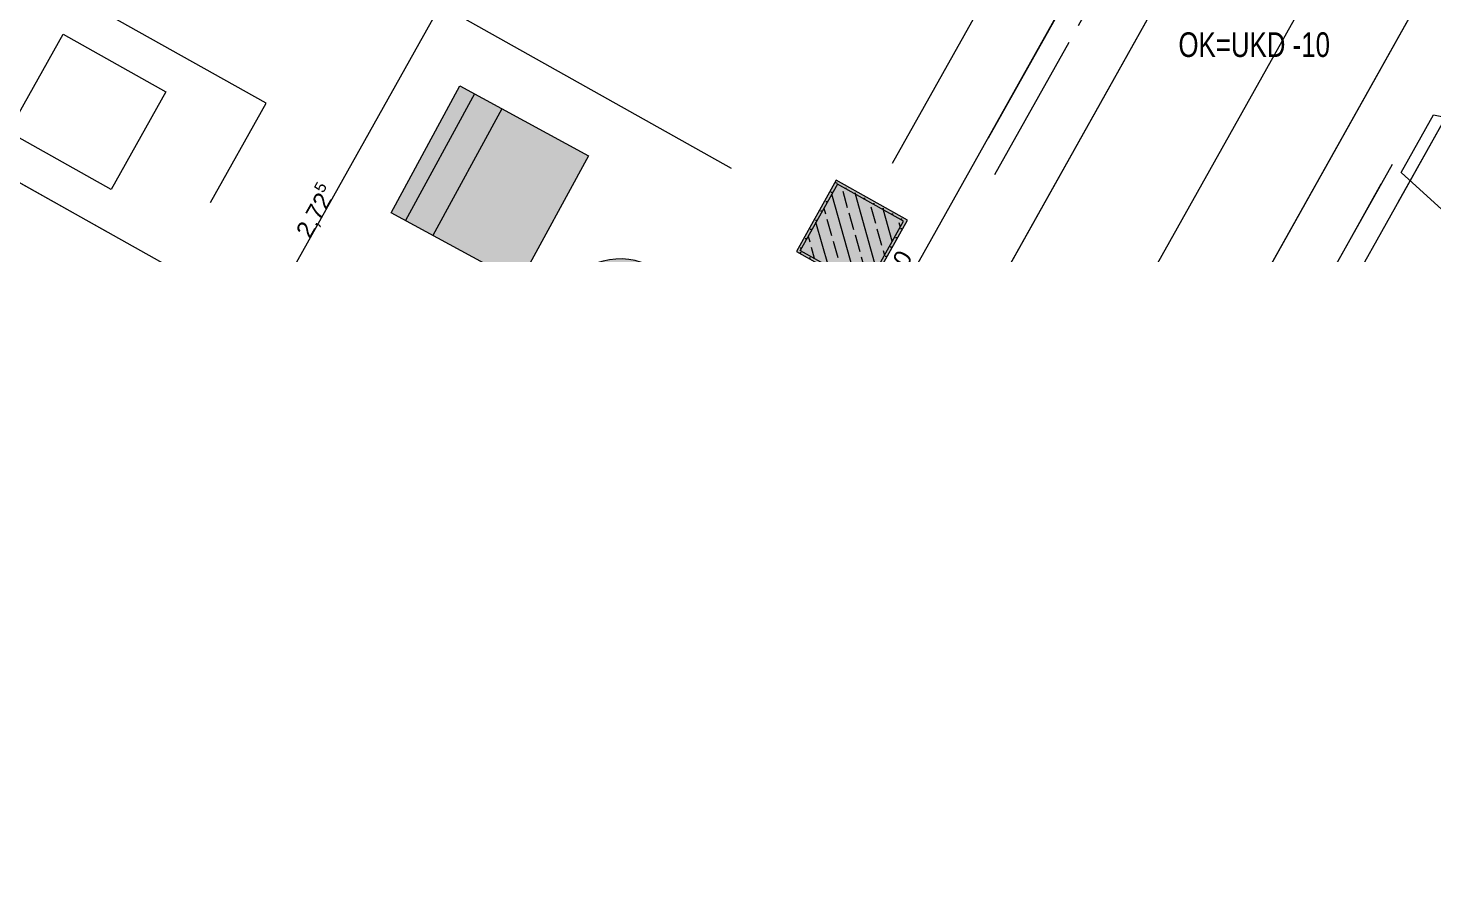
# Model space of a CAD drawing. Header units: metres. Extents: x -36 to 59, y 39 to 183.
# Drawn here: x -2.56 to 4.84, y 144.75 to 149.2 of the extents above; entities that cross this region are included whole.
import ezdxf

# ---------------------------------------------------------------- set-up
doc = ezdxf.new("R2010")
doc.units = ezdxf.units.M
doc.header["$MEASUREMENT"] = 0
for name, pattern in [('Punktlinie_ eng', [0.00075, 0, -0.00075]), ('Strichlinie-über-Schnitt', [0.0023, 0.0008, -0.0015]), ('Strichlinie_ eng', [0.0023, 0.0015, -0.0008]), ('Strichpunktlinie', [0.006703, 0.003528, -0.001764, 0, -0.001411]), ('Wipeout_Contour', [1, 0, -1])]:
    doc.linetypes.add(name, pattern=pattern)
for name, color, linetype in [('00  Raster', 7, 'Continuous'), ('10  Fassade_Deckschraffur', 7, 'Continuous'), ('10  Stützen', 7, 'Continuous'), ('10  Stützen_Schnittschraffur', 7, 'Continuous'), ('10  Treppen + Rampen', 7, 'Continuous'), ('10  Wand Massiv', 7, 'Continuous'), ('20  Decke Abhangdecke', 7, 'Continuous'), ('20  Möbel', 7, 'Continuous'), ('20  Möbel_Deckschraffur', 7, 'Continuous'), ('20  Wand Leichtbau', 7, 'Continuous'), ('40  Bemaßung 1_ 50 AUSBAU', 7, 'Continuous'), ('40  Text Brandschutz', 7, 'Continuous'), ('40 Text Ausbau 1_50', 7, 'Continuous'), ('BAE-SUD-Text', 7, 'Continuous'), ('EPS-SUD-BD', 7, 'Continuous'), ('EPS-SUD-DD', 7, 'Continuous'), ('Neubau_20  Boden Aufbauten', 7, 'Continuous'), ('Neubau_20  Decke Abhangdecke', 7, 'Continuous'), ('Neubau_20  Möbel', 7, 'Continuous'), ('Neubau_20  Wand Leichtbau', 7, 'Continuous'), ('Neubau_20 Wand Leichtbau MIETERAUSBAU', 7, 'Continuous'), ('Neubau_20 Wand Leichtbau MIETERAUSBAU_Schnittschraffur', 7, 'Continuous'), ('Neubau_40 Text Ausbau 1_50', 7, 'Continuous'), ('Neubau_50 NUF - Raumstempel MIETERAUSBAU', 7, 'Continuous')]:
    doc.layers.add(name, color=color, linetype=linetype)
doc.styles.add('ERSTELLTER_STIL_1', font='')
doc.styles.add('ERSTELLTER_STIL_4', font='')
doc.styles.get('ERSTELLTER_STIL_1').set_extended_font_data('Arial')
doc.styles.get('ERSTELLTER_STIL_4').set_extended_font_data('Arial Unicode MS')

msp = doc.modelspace()

# ---------------------------------------------------------------- linework, layer by layer
at = {"layer": 'Neubau_20  Boden Aufbauten', "color": 7, "linetype": 'Continuous', "lineweight": 13, "ltscale": 1000, "flags": 128}
for points in [[(-8.3577, 128.9862), (-8.096, 128.8395), (7.1144, 155.9862), (4.0389, 157.7094), (4.6255, 158.7563), (1.6945, 160.3985), (1.6556, 160.3291), (1.3067, 160.5246), (1.3908, 160.6747), (1.1415, 160.8144), (-12.0312, 137.3031), (-11.7825, 137.1637), (-11.7642, 137.1964), (-5.6705, 133.7822)], [(-7.0247, 128.2966), (-6.6757, 128.1011), (-3.6769, 133.4532), (-3.6551, 133.441), (-2.0726, 136.2653), (-2.0944, 136.2776), (-2.0333, 136.3866), (2.6602, 133.7568), (2.6418, 133.7241), (2.9123, 133.5726), (2.9307, 133.6053), (2.9777, 133.6893), (11.1047, 148.1939), (8.9193, 149.4184), (8.626, 148.8949), (5.7733, 150.4933), (9.0226, 156.2925), (8.7478, 156.4465), (-2.4434, 136.4731), (-4.0259, 133.6487)]]:
    msp.add_lwpolyline(points, close=True, dxfattribs=at)
at = {"layer": 'Neubau_20  Boden Aufbauten', "color": 253, "linetype": 'Continuous', "lineweight": 18, "ltscale": 1000, "true_color": 0x9f9f9f, "flags": 128}
msp.add_lwpolyline([(-2.0813, 139.5743), (-13.3275, 119.5028), (-12.2806, 118.9162), (8.7478, 156.4465), (7.7009, 157.0331), (7.4392, 157.1797), (6.8527, 156.1329), (7.1144, 155.9862)], close=True, dxfattribs=at)

# ---------------------------------------------------------------- texts
at = {"layer": '20  Wand Leichtbau', "color": 7, "linetype": 'Continuous', "lineweight": 100, "insert": (3.5025, 149.177), "char_height": 0.13, "attachment_point": 1, "rotation": 0.00045, "style": 'ERSTELLTER_STIL_4'}
msp.add_mtext('\\A1;{\\W0.750000x;\\pql;\\fArial Unicode MS|b0|i0|c0|p34;OK=UKD -10}', dxfattribs=at)

# ---------------------------------------------------------------- next in the draw order: wipeouts: each hides what was drawn before it
at = {"color": 254, "linetype": 'Wipeout_Contour', "lineweight": 0, "ltscale": 578.896248}
msp.add_wipeout([(1.5068, 161.8649), (-18.3925, 126.3498), (-18.2219, 126.2542), (1.6769, 161.7686)], dxfattribs=at).dxf.layer = '10  Fassade_Deckschraffur'

# ---------------------------------------------------------------- next in the draw order: wipeouts: each hides what was drawn before it
at = {"color": 254, "linetype": 'Wipeout_Contour', "lineweight": 0, "ltscale": 579.75037}
msp.add_wipeout([(1.2236, 162.0253), (-18.6764, 126.5088), (-18.6188, 126.4766), (1.2811, 161.9927)], dxfattribs=at).dxf.layer = '10  Fassade_Deckschraffur'

# ---------------------------------------------------------------- next in the draw order: wipeouts: each hides what was drawn before it
at = {"color": 254, "linetype": 'Wipeout_Contour', "lineweight": 0, "ltscale": 579.478914}
msp.add_wipeout([(-18.4602, 126.3877), (1.4393, 161.9032), (1.2811, 161.9927), (-18.6188, 126.4766)], dxfattribs=at).dxf.layer = '10  Fassade_Deckschraffur'

# ---------------------------------------------------------------- next in the draw order: wipeouts: each hides what was drawn before it
at = {"color": 254, "linetype": 'Wipeout_Contour', "lineweight": 0, "ltscale": 579.276268}
msp.add_wipeout([(1.4393, 161.9032), (-18.4602, 126.3877), (-18.4575, 126.3862), (1.4419, 161.9017)], dxfattribs=at).dxf.layer = '10  Fassade_Deckschraffur'

# ---------------------------------------------------------------- next in the draw order: wipeouts: each hides what was drawn before it
at = {"color": 254, "linetype": 'Wipeout_Contour', "lineweight": 0, "ltscale": 579.199343}
msp.add_wipeout([(1.4446, 161.9001), (-18.4548, 126.3847), (-18.4016, 126.3549), (1.4977, 161.8701)], dxfattribs=at).dxf.layer = '10  Fassade_Deckschraffur'

# ---------------------------------------------------------------- next in the draw order: wipeouts: each hides what was drawn before it
at = {"color": 254, "linetype": 'Wipeout_Contour', "lineweight": 0, "ltscale": 579.127053}
msp.add_wipeout([(-18.3972, 126.3524), (1.5021, 161.8676), (1.4977, 161.8701), (-18.4016, 126.3549)], dxfattribs=at).dxf.layer = '10  Fassade_Deckschraffur'

# ---------------------------------------------------------------- next in the draw order: wipeouts: each hides what was drawn before it
at = {"color": 254, "linetype": 'Wipeout_Contour', "lineweight": 0, "ltscale": 579.115676}
msp.add_wipeout([(1.5021, 161.8676), (-18.3972, 126.3524), (-18.3925, 126.3498), (1.5068, 161.8649)], dxfattribs=at).dxf.layer = '10  Fassade_Deckschraffur'

# ---------------------------------------------------------------- next in the draw order: hatches: boundary and pattern name
at = {"layer": '10  Treppen + Rampen', "linetype": 'Continuous', "lineweight": 0, "ltscale": 1000, "true_color": 0x000000}
for points in [[(-1.4756, 146.4296), (-1.3331, 146.5561), (-1.4421, 146.6172)], [(-1.509, 146.242), (-1.4756, 146.4296), (-1.6181, 146.3031)], [(0.6705, 145.2271), (0.813, 145.3536), (0.7039, 145.4147)], [(0.6371, 145.0396), (0.6705, 145.2271), (0.528, 145.1006)]]:
    msp.add_hatch(color=18, dxfattribs=at).paths.add_polyline_path(points)
at = {"layer": '20  Möbel_Deckschraffur', "linetype": 'Continuous', "lineweight": 0, "true_color": 0xffffff}
for points in [[(0.3924, 148.5268), (-0.2843, 148.8942), (-0.6469, 148.2263), (0.0298, 147.8589)], [(0.6424, 146.7272), (0.1114, 147.271), (-0.4395, 146.7331), (0.0915, 146.1893)], [(-1.515, 146.17), (-0.4681, 145.5834), (-0.2726, 145.9324), (-1.3195, 146.5189)], [(-0.4681, 145.5834), (0.5787, 144.9969), (0.7743, 145.3458), (-0.2726, 145.9324)]]:
    msp.add_hatch(color=7, dxfattribs=at).paths.add_polyline_path(points)
at = {"layer": 'Neubau_20 Wand Leichtbau MIETERAUSBAU_Schnittschraffur', "linetype": 'Continuous', "lineweight": 18}
for points in [[(-1.4303, 146.6383), (-1.3212, 146.5772), (-1.3692, 146.7474)], [(-1.3212, 146.5772), (-1.2601, 146.6863), (-1.3692, 146.7474)], [(-1.3212, 146.5772), (0.7158, 145.4359), (0.7769, 145.5449), (-1.2601, 146.6863)], [(-1.4303, 146.6383), (-2.6527, 144.4566), (-2.5436, 144.3955), (-1.3212, 146.5772)], [(0.8248, 145.3748), (0.8859, 145.4838), (0.7769, 145.5449), (0.7158, 145.4359)]]:
    msp.add_hatch(color=9, dxfattribs=at).paths.add_polyline_path(points)
at = {"layer": 'Neubau_40 Text Ausbau 1_50', "linetype": 'Continuous', "lineweight": 0, "true_color": 0x000000}
for points in [[(-0.3347, 145.4179, -0.414214), (0.0354, 145.2105), (-0.0459, 145.4993)], [(-0.5421, 145.0478, -0.414214), (-0.3347, 145.4179), (-0.6234, 145.3365)], [(-0.1719, 144.8404, -0.414214), (-0.5421, 145.0478), (-0.4607, 144.759)]]:
    msp.add_hatch(color=18, dxfattribs=at).paths.add_polyline_path(points)

# ---------------------------------------------------------------- next in the draw order: linework, layer by layer
at = {"layer": '20  Möbel', "color": 7, "linetype": 'Continuous', "lineweight": 13, "ltscale": 1000}
for p, q in [((-0.2083, 148.853), (-0.5709, 148.185)), ((-0.0638, 148.7745), (-0.4264, 148.1066)), ((0.271, 146.3646), (-0.26, 146.9084)), ((0.1533, 146.2497), (-0.3776, 146.7935))]:
    msp.add_line(p, q, dxfattribs=at)
at = {"layer": '20  Möbel', "color": 7, "linetype": 'Continuous', "lineweight": 25, "ltscale": 1000}
for p, q in [((-1.3195, 146.5189), (-1.515, 146.17)), ((-0.2726, 145.9324), (-1.3195, 146.5189)), ((-1.515, 146.17), (-0.4681, 145.5834)), ((-0.4681, 145.5834), (-0.2726, 145.9324)), ((-0.2726, 145.9324), (-0.4681, 145.5834)), ((0.7743, 145.3458), (-0.2726, 145.9324)), ((-0.4681, 145.5834), (0.5787, 144.9969)), ((0.5787, 144.9969), (0.7743, 145.3458))]:
    msp.add_line(p, q, dxfattribs=at)
at = {"layer": '20  Möbel', "color": 253, "linetype": 'Strichlinie_ eng', "lineweight": 18, "ltscale": 1000, "true_color": 0x9f9f9f, "flags": 128}
msp.add_lwpolyline([(-1.3063, 148.8032), (-2.7021, 149.5852), (-3.1909, 148.7129), (-1.7951, 147.9308)], close=True, dxfattribs=at)
at = {"layer": '20  Möbel', "color": 7, "linetype": 'Continuous', "lineweight": 13, "ltscale": 1000, "flags": 128}
for points in [[(0.3924, 148.5268), (0.0298, 147.8589), (-0.6469, 148.2263), (-0.2843, 148.8942)], [(0.6424, 146.7272), (0.1114, 147.271), (-0.4395, 146.7331), (0.0915, 146.1893)]]:
    msp.add_lwpolyline(points, close=True, dxfattribs=at)
at = {"layer": '40  Bemaßung 1_ 50 AUSBAU', "color": 7, "linetype": 'Continuous', "lineweight": 13, "ltscale": 1000}
for p, q in [((-0.3877, 149.3201), (-1.7193, 146.9436)), ((-0.9635, 147.4714), (-1.0126, 147.4989)), ((-0.9291, 147.5327), (-0.9979, 147.41)), ((-0.9125, 147.4857), (-1.0146, 147.457)), ((-0.8545, 147.4103), (-0.9635, 147.4714)), ((-0.9055, 147.3959), (-0.8034, 147.4246)), ((-0.8201, 147.4716), (-0.8888, 147.3489)), ((-1.7807, 146.9779), (-1.658, 146.9092)), ((-1.7049, 146.8925), (-1.7337, 146.9946)), ((-1.7193, 146.9436), (-1.7804, 146.8345)), ((-1.7804, 146.8345), (-3.0101, 144.6398)), ((-1.8418, 146.8689), (-1.7191, 146.8001)), ((-1.766, 146.7835), (-1.7948, 146.8856))]:
    msp.add_line(p, q, dxfattribs=at)
at = {"layer": '40 Text Ausbau 1_50', "color": 7, "linetype": 'Continuous', "lineweight": 13, "ltscale": 1000}
for p, q in [((-0.7987, 146.6695), (-0.8776, 146.5287)), ((0.055, 146.1911), (-0.7987, 146.6695)), ((-0.8776, 146.5287), (-0.0239, 146.0503)), ((-0.0239, 146.0503), (0.055, 146.1911)), ((-1.9933, 146.0659), (-2.4716, 145.2122)), ((-1.8524, 145.987), (-1.9933, 146.0659)), ((-2.3308, 145.1333), (-1.8524, 145.987)), ((-2.4716, 145.2122), (-2.3308, 145.1333))]:
    msp.add_line(p, q, dxfattribs=at)
at = {"layer": 'BAE-SUD-Text', "color": 7, "linetype": 'Continuous', "lineweight": 100, "ltscale": 1000}
for p, q in [((-1.6181, 146.3031), (-1.4421, 146.6172)), ((-1.4421, 146.6172), (-1.509, 146.242)), ((-1.3331, 146.5561), (-1.4421, 146.6172)), ((-1.4421, 146.6172), (-1.3331, 146.5561)), ((-1.6181, 146.3031), (-1.3331, 146.5561)), ((-1.3331, 146.5561), (-1.509, 146.242)), ((-1.509, 146.242), (-1.6181, 146.3031)), ((-1.6181, 146.3031), (-1.509, 146.242)), ((0.528, 145.1006), (0.7039, 145.4147)), ((0.7039, 145.4147), (0.6371, 145.0396)), ((0.813, 145.3536), (0.7039, 145.4147)), ((0.7039, 145.4147), (0.813, 145.3536)), ((0.528, 145.1006), (0.813, 145.3536)), ((0.813, 145.3536), (0.6371, 145.0396)), ((0.6371, 145.0396), (0.528, 145.1006)), ((0.528, 145.1006), (0.6371, 145.0396))]:
    msp.add_line(p, q, dxfattribs=at)
at = {"layer": 'EPS-SUD-BD', "color": 7, "linetype": 'Continuous', "lineweight": 100, "ltscale": 1000}
msp.add_line((-1.4756, 146.6172), (-1.9001, 147.0377), dxfattribs=at)
at = {"layer": 'EPS-SUD-DD', "color": 7, "linetype": 'Continuous', "lineweight": 100, "ltscale": 1000}
for p, q in [((-1.1339, 146.3299), (-1.0117, 146.548)), ((-1.0606, 146.4607), (-1.0893, 146.5628)), ((-1.1723, 146.466), (-0.9978, 146.3682)), ((-1.085, 146.4171), (-1.1723, 146.466)), ((-1.1478, 146.5096), (-0.9733, 146.4119)), ((-1.0606, 146.4607), (-1.1478, 146.5096)), ((-1.085, 146.4171), (-1.1138, 146.5192)), ((-1.0606, 146.4607), (-1.0318, 146.3586)), ((-1.085, 146.4171), (-1.0562, 146.315)), ((0.5342, 145.5672), (0.7087, 145.4694)), ((0.6214, 145.5183), (0.5342, 145.5672)), ((0.5481, 145.3874), (0.6703, 145.6055)), ((0.597, 145.4747), (0.5682, 145.5767)), ((0.6214, 145.5183), (0.5927, 145.6204)), ((0.6842, 145.4258), (0.5098, 145.5235)), ((0.6214, 145.5183), (0.6502, 145.4162)), ((0.597, 145.4747), (0.6258, 145.3726)), ((0.597, 145.4747), (0.6842, 145.4258))]:
    msp.add_line(p, q, dxfattribs=at)
at = {"layer": 'Neubau_20  Decke Abhangdecke', "color": 7, "linetype": 'Punktlinie_ eng', "lineweight": 13, "ltscale": 1000, "flags": 128}
for points in [[(-1.3228, 146.5744), (0.7142, 145.4331), (-0.5066, 143.2542), (-0.6462, 143.3324), (-0.5655, 143.4763), (-0.9406, 143.6865), (-1.0213, 143.5426), (-2.5436, 144.3955)], [(-1.2845, 146.4382), (0.5758, 145.3959), (-0.4665, 143.5355), (-0.979, 143.8226), (-1.0596, 143.6787), (-2.4075, 144.4339)], [(0.5758, 145.3959), (-1.2845, 146.4382), (-2.3268, 144.5778), (-2.4075, 144.4339), (-1.0596, 143.6787), (-0.979, 143.8226), (-0.4665, 143.5355)]]:
    msp.add_lwpolyline(points, close=True, dxfattribs=at)
at = {"layer": 'Neubau_20  Möbel', "color": 7, "linetype": 'Continuous', "lineweight": 13, "ltscale": 1000, "flags": 128}
for points in [[(-2.1223, 148.3491), (-2.6632, 148.6522), (-2.3748, 149.1669), (-1.8339, 148.8638)], [(-2.1861, 147.2329), (-3.5819, 148.0149), (-3.1909, 148.7129), (-1.7951, 147.9308)], [(-2.1861, 147.2329), (-3.5819, 148.0149), (-3.973, 147.317), (-2.5771, 146.5349)]]:
    msp.add_lwpolyline(points, close=True, dxfattribs=at)
at = {"layer": 'Neubau_20  Wand Leichtbau', "color": 7, "linetype": 'Continuous', "lineweight": 25, "ltscale": 1000}
for p, q in [((0.8859, 145.4838), (0.7769, 145.5449)), ((0.8859, 145.4838), (0.7769, 145.5449)), ((0.7158, 145.4359), (0.8248, 145.3748)), ((0.7158, 145.4359), (0.8248, 145.3748))]:
    msp.add_line(p, q, dxfattribs=at)
at = {"layer": 'Neubau_20  Wand Leichtbau', "color": 7, "linetype": 'Strichlinie-über-Schnitt', "lineweight": 18, "ltscale": 1000}
msp.add_line((0.8248, 145.3748), (0.8859, 145.4838), dxfattribs=at)
at = {"layer": 'Neubau_20  Wand Leichtbau', "color": 7, "linetype": 'Strichlinie-über-Schnitt', "lineweight": 18, "ltscale": 1000, "flags": 128}
msp.add_lwpolyline([(0.7158, 145.4359), (-0.5066, 143.2542)], dxfattribs=at)
at = {"layer": 'Neubau_20 Wand Leichtbau MIETERAUSBAU', "color": 7, "linetype": 'Continuous', "lineweight": 25, "ltscale": 1000, "flags": 128}
for points in [[(-1.3692, 146.7474), (-2.6527, 144.4566)], [(0.7769, 145.5449), (-1.2601, 146.6863)], [(-2.5436, 144.3955), (-1.3212, 146.5772)], [(-1.3212, 146.5772), (0.7158, 145.4359)]]:
    msp.add_lwpolyline(points, dxfattribs=at)
at = {"layer": 'Neubau_20 Wand Leichtbau MIETERAUSBAU', "color": 7, "linetype": 'Continuous', "lineweight": 13, "ltscale": 1000, "flags": 128}
msp.add_lwpolyline([(-1.3692, 146.7474), (-1.2601, 146.6863)], dxfattribs=at)
at = {"layer": 'Neubau_40 Text Ausbau 1_50', "color": 7, "linetype": 'Continuous', "lineweight": 13, "ltscale": 1000}
for p, q in [((-0.3347, 145.4179), (-0.0459, 145.4993)), ((-0.0459, 145.4993), (0.0354, 145.2105)), ((-0.6234, 145.3365), (-0.3347, 145.4179)), ((-0.4, 144.8674), (-0.1067, 145.3909)), ((-0.5421, 145.0478), (-0.6234, 145.3365)), ((-0.4607, 144.759), (-0.5421, 145.0478)), ((-0.1719, 144.8404), (-0.4607, 144.759))]:
    msp.add_line(p, q, dxfattribs=at)
for start, end in [(105.73796, 195.73796), (15.73796, 105.73796), (285.73796, 15.73796), (195.73796, 285.73796)]:
    msp.add_arc((-0.2533, 145.1292), 0.3, start, end, dxfattribs=at)
for p in [(-0.3347, 145.4179), (0.0354, 145.2105), (-0.5421, 145.0478), (-0.1719, 144.8404)]:
    msp.add_point(p, dxfattribs=at)
at = {"layer": 'Neubau_50 NUF - Raumstempel MIETERAUSBAU', "color": 7, "linetype": 'Continuous', "lineweight": 13, "ltscale": 1000}
for p, q in [((-1.2937, 144.9214), (-1.7339, 144.1357)), ((-0.6596, 144.5661), (-1.2937, 144.9214))]:
    msp.add_line(p, q, dxfattribs=at)

# ---------------------------------------------------------------- next in the draw order: texts
at = {"layer": '10  Wand Massiv', "color": 7, "linetype": 'Continuous', "lineweight": 100, "char_height": 0.13, "attachment_point": 1, "rotation": 60.73784, "style": 'ERSTELLTER_STIL_1'}
for insert in [(-1.3343, 146.4708), (0.3477, 145.5284)]:
    msp.add_mtext('\\A1;{\\pql;\\fArial|b0|i0|c0|p38;50}', dxfattribs=dict(at, insert=insert))
at = {"layer": '20  Wand Leichtbau', "color": 7, "linetype": 'Continuous', "lineweight": 100, "char_height": 0.13, "attachment_point": 1, "rotation": 0.00045, "style": 'ERSTELLTER_STIL_4'}
for s, insert in [('\\A1;{\\W0.750000x;\\pql;\\fArial Unicode MS|b0|i0|c0|p34;WD 360/ 160}', (-2.2946, 147.4222)), ('\\A1;{\\W0.750000x;\\pql;\\fArial Unicode MS|b0|i0|c0|p34;OK=UKD -0}', (-2.2945, 147.2175))]:
    msp.add_mtext(s, dxfattribs=dict(at, insert=insert))
at = {"layer": '40  Bemaßung 1_ 50 AUSBAU', "color": 7, "linetype": 'Continuous', "lineweight": 13, "char_height": 0.09, "attachment_point": 7, "style": 'ERSTELLTER_STIL_1'}
for s, insert, rotation in [('\\A1;{\\pql;\\fArial|b0|i0|c0|p38;2,72\\fArial|b0|i0|c0|p38;\\A1{\\H.66x;\\S5^  ;}}', (-1.0522, 148.0722), 60.73796), ('\\A1;{\\pql;\\fArial|b0|i0|c0|p38;12\\fArial|b0|i0|c0|p38;\\A1{\\H.66x;\\S5^  ;}}', (-0.8285, 147.3799), 330.73796), ('\\A1;{\\pql;\\fArial|b0|i0|c0|p38;12\\fArial|b0|i0|c0|p38;\\A1{\\H.66x;\\S5^  ;}}', (-1.6889, 146.9695), 60.73796), ('\\A1;{\\pql;\\fArial|b0|i0|c0|p38;2,51\\fArial|b0|i0|c0|p38;\\A1{\\H.66x;\\S5^  ;}}', (-2.4384, 145.5982), 60.73796)]:
    msp.add_mtext(s, dxfattribs=dict(at, insert=insert, rotation=rotation))
at = {"layer": '40  Bemaßung 1_ 50 AUSBAU', "color": 7, "linetype": 'Continuous', "lineweight": 13, "insert": (0.2022, 146.8389), "char_height": 0.09, "width": 0.239452, "attachment_point": 7, "rotation": 330.73796, "style": 'ERSTELLTER_STIL_1'}
msp.add_mtext('\\A1;{\\pql;\\fArial|b0|i0|c0|p38;2,46}', dxfattribs=at)
at = {"layer": '40 Text Ausbau 1_50', "color": 7, "linetype": 'Continuous', "lineweight": 13, "style": 'ERSTELLTER_STIL_1'}
for s, insert, char_height, attachment_point, rotation in [('\\A1;{\\pql;\\fArial|b0|i0|c0|p38;WI_37.-.≥45dB\\fArial|b0|i0|c0|p38;; #}', (-0.8049, 146.6379), 0.09, 1, 330.73785), ('\\A1;{\\pql;\\fArial|b0|i0|c0|p38;WI_37.-.≥45dB\\fArial|b0|i0|c0|p38;; #}', (-2.4401, 145.2059), 0.09, 1, 60.73796), ('\\A1;{\\pql;\\fArial|b0|i0|c0|p38;2}', (-0.0179, 145.5612), 0.1016, 4, 60.73796), ('\\A1;{\\pql;\\fArial|b0|i0|c0|p38;2}', (-0.6727, 145.3199), 0.1016, 7, 60.73796), ('\\A1;{\\pql;\\fArial|b0|i0|c0|p38;AD-01a}', (-0.4651, 144.9779), 0.1016, 4, 60.73796), ('\\A1;{\\pql;\\fArial|b0|i0|c0|p38;BA-21a}', (-0.2602, 144.8673), 0.1016, 4, 60.73796)]:
    msp.add_mtext(s, dxfattribs=dict(at, insert=insert, char_height=char_height, attachment_point=attachment_point, rotation=rotation))

# ---------------------------------------------------------------- next in the draw order: wipeouts: each hides what was drawn before it
at = {"color": 254, "linetype": 'Wipeout_Contour', "lineweight": 0, "ltscale": 557.174827}
msp.add_wipeout([(11.1047, 148.1939), (0.9449, 130.0612), (1.1155, 129.9656), (11.2753, 148.0983)], dxfattribs=at).dxf.layer = '10  Fassade_Deckschraffur'

# ---------------------------------------------------------------- next in the draw order: hatches: boundary and pattern name
at = {"layer": '20  Möbel_Deckschraffur', "linetype": 'Continuous', "lineweight": 0, "true_color": 0xffffff}
msp.add_hatch(color=7, dxfattribs=at).paths.add_polyline_path([(0.7367, 147.9351, 1), (0.3834, 147.3308, 1)])

# ---------------------------------------------------------------- next in the draw order: linework, layer by layer
at = {"layer": '20  Möbel', "color": 7, "linetype": 'Continuous', "lineweight": 13, "ltscale": 1000, "flags": 128}
msp.add_lwpolyline([(0.7367, 147.9351, 1), (0.3834, 147.3308, 1)], format="xyb", close=True, dxfattribs=at)

# ---------------------------------------------------------------- next in the draw order: wipeouts: each hides what was drawn before it
at = {"color": 254, "linetype": 'Wipeout_Contour', "lineweight": 0, "ltscale": 556.471619}
msp.add_wipeout([(11.5016, 147.9715), (1.3418, 129.8388), (1.3994, 129.8065), (11.5592, 147.9392)], dxfattribs=at).dxf.layer = '10  Fassade_Deckschraffur'

# ---------------------------------------------------------------- next in the draw order: wipeouts: each hides what was drawn before it
at = {"color": 254, "linetype": 'Wipeout_Contour', "lineweight": 0, "ltscale": 556.861201}
msp.add_wipeout([(11.3404, 148.0618), (1.1805, 129.9291), (1.1832, 129.9277), (11.343, 148.0604)], dxfattribs=at).dxf.layer = '10  Fassade_Deckschraffur'

# ---------------------------------------------------------------- next in the draw order: wipeouts: each hides what was drawn before it
at = {"color": 254, "linetype": 'Wipeout_Contour', "lineweight": 0, "ltscale": 556.694508}
msp.add_wipeout([(1.1832, 129.9277), (1.3418, 129.8388), (11.5016, 147.9715), (11.343, 148.0604)], dxfattribs=at).dxf.layer = '10  Fassade_Deckschraffur'

# ---------------------------------------------------------------- next in the draw order: wipeouts: each hides what was drawn before it
at = {"color": 254, "linetype": 'Wipeout_Contour', "lineweight": 0, "ltscale": 556.924558}
msp.add_wipeout([(11.2844, 148.0932), (1.1246, 129.9605), (1.1778, 129.9307), (11.3376, 148.0634)], dxfattribs=at).dxf.layer = '10  Fassade_Deckschraffur'

# ---------------------------------------------------------------- next in the draw order: wipeouts: each hides what was drawn before it
at = {"color": 254, "linetype": 'Wipeout_Contour', "lineweight": 0, "ltscale": 556.984181}
msp.add_wipeout([(1.1246, 129.9605), (11.2844, 148.0932), (11.28, 148.0957), (1.1202, 129.963)], dxfattribs=at).dxf.layer = '10  Fassade_Deckschraffur'

# ---------------------------------------------------------------- next in the draw order: wipeouts: each hides what was drawn before it
at = {"color": 254, "linetype": 'Wipeout_Contour', "lineweight": 0, "ltscale": 556.993566}
msp.add_wipeout([(1.1155, 129.9656), (1.1202, 129.963), (11.28, 148.0957), (11.2753, 148.0983)], dxfattribs=at).dxf.layer = '10  Fassade_Deckschraffur'

# ---------------------------------------------------------------- next in the draw order: hatches: boundary and pattern name
at = {"layer": '10  Stützen_Schnittschraffur', "linetype": 'Continuous', "lineweight": 0, "true_color": 0xffffff}
h = msp.add_hatch(color=7, dxfattribs=at)
h.paths.add_polyline_path([(1.4887, 148.0223), (1.8639, 147.8121), (2.074, 148.1873), (1.6989, 148.3974)])
h.paths.add_polyline_path([(1.5091, 148.0281), (1.7047, 148.377), (2.0536, 148.1815), (1.8581, 147.8326)], flags=0)
at = {"layer": '10  Stützen_Schnittschraffur', "linetype": 'Continuous', "lineweight": 13, "true_color": 0x000100}
h = msp.add_hatch(dxfattribs=at)
h.set_pattern_fill('Gips_0002', color=98, style=0, pattern_type=2)
h.set_pattern_definition([(87.605446, (0, 0), (-0.02497817, 0.001044517), [0, -0.025])])
h.paths.add_polyline_path([(1.4887, 148.0223), (1.8639, 147.8121), (2.074, 148.1873), (1.6989, 148.3974)])
h.paths.add_polyline_path([(1.5091, 148.0281), (1.7047, 148.377), (2.0536, 148.1815), (1.8581, 147.8326)], flags=0)
at = {"layer": '10  Stützen_Schnittschraffur', "linetype": 'Continuous', "lineweight": 0, "true_color": 0xffffff}
msp.add_hatch(color=7, dxfattribs=at).paths.add_polyline_path([(1.8581, 147.8326), (2.0536, 148.1815), (1.7047, 148.377), (1.5091, 148.0281)])
at = {"layer": '10  Stützen_Schnittschraffur', "linetype": 'Continuous', "lineweight": 13, "true_color": 0x000100}
h = msp.add_hatch(dxfattribs=at)
h.set_pattern_fill('Beton__Stahlbeton_0002', color=98, style=0, pattern_type=2)
h.set_pattern_definition([(285.738, (1.50914, 148.02807), (0.115501, 0.032549), []), (285.738, (1.45139, 148.0118), (0.115501, 0.032549), [0.09, -0.03])])
h.paths.add_polyline_path([(1.8581, 147.8326), (2.0536, 148.1815), (1.7047, 148.377), (1.5091, 148.0281)])
at = {"layer": '20  Möbel_Deckschraffur', "linetype": 'Continuous', "lineweight": 0, "true_color": 0xffffff}
msp.add_hatch(color=7, dxfattribs=at).paths.add_polyline_path([(4.8259, 147.4602, 1), (5.2258, 147.4694, 1)])

# ---------------------------------------------------------------- next in the draw order: linework, layer by layer
at = {"layer": '00  Raster', "color": 5, "linetype": 'Strichpunktlinie', "lineweight": 13, "ltscale": 1000}
msp.add_line((-17.9562, 112.8782), (7.5682, 158.4329), dxfattribs=at)
at = {"layer": '00  Raster', "color": 7, "linetype": 'Strichpunktlinie', "lineweight": 13, "ltscale": 1000}
msp.add_line((13.0171, 141.8094), (-6.755, 152.8877), dxfattribs=at)
at = {"layer": '10  Stützen', "color": 7, "linetype": 'Continuous', "lineweight": 13, "ltscale": 1000, "flags": 128}
for points in [[(1.4887, 148.0223), (1.8639, 147.8121), (2.074, 148.1873), (1.6989, 148.3974)], [(1.8581, 147.8326), (2.0536, 148.1815), (1.7047, 148.377), (1.5091, 148.0281)]]:
    msp.add_lwpolyline(points, close=True, dxfattribs=at)
at = {"layer": '20  Decke Abhangdecke', "color": 7, "linetype": 'Strichlinie-über-Schnitt', "lineweight": 13, "ltscale": 1000, "flags": 128}
msp.add_lwpolyline([(-3.086, 138.3949), (-0.3976, 143.1931), (7.3866, 157.0858), (8.5469, 156.4357), (8.9569, 156.206), (5.7529, 150.4876), (4.5186, 148.2848), (4.4575, 148.1757), (-4.1308, 132.8478), (-4.1552, 132.8041), (-6.6594, 128.3347), (-8.2298, 129.2145)], close=True, dxfattribs=at)
at = {"layer": '20  Möbel', "color": 7, "linetype": 'Continuous', "lineweight": 13, "ltscale": 1000, "flags": 128}
msp.add_lwpolyline([(4.8259, 147.4602, 1), (5.2258, 147.4694, 1)], format="xyb", close=True, dxfattribs=at)
at = {"layer": '20  Möbel', "color": 253, "linetype": 'Strichlinie_ eng', "lineweight": 18, "ltscale": 1000, "true_color": 0x9f9f9f, "flags": 128}
msp.add_lwpolyline([(5.9327, 144.2313), (4.5369, 145.0134), (4.0481, 144.141), (5.4439, 143.3589)], close=True, dxfattribs=at)
at = {"layer": '40  Bemaßung 1_ 50 AUSBAU', "color": 7, "linetype": 'Continuous', "lineweight": 13, "ltscale": 1000}
for p, q in [((1.2916, 146.2078), (-0.8545, 147.4103)), ((1.326, 146.2692), (1.2572, 146.1465)), ((1.2406, 146.1934), (1.3426, 146.2222)), ((1.3407, 146.1803), (1.2916, 146.2078))]:
    msp.add_line(p, q, dxfattribs=at)
at = {"layer": '40  Text Brandschutz', "color": 6, "linetype": 'Continuous', "lineweight": 18, "ltscale": 1000}
msp.add_line((7.5043, 155.2966), (-2.5256, 137.4032), dxfattribs=at)
at = {"layer": 'EPS-SUD-BD', "color": 7, "linetype": 'Continuous', "lineweight": 100, "ltscale": 1000}
msp.add_line((0.813, 145.2271), (1.6742, 145.5395), dxfattribs=at)
at = {"layer": 'Neubau_20  Decke Abhangdecke', "color": 7, "linetype": 'Continuous', "lineweight": 13, "ltscale": 1000, "flags": 128}
msp.add_lwpolyline([(-5.7796, 133.8433), (-3.195, 138.456), (-3.3346, 138.5342), (-3.4152, 138.3903), (-3.7904, 138.6005), (-3.7097, 138.7444), (-5.3411, 139.6585), (-1.3692, 146.7474), (0.7769, 145.5449), (7.3302, 157.2408)], dxfattribs=at)
msp.add_lwpolyline([(1.2879, 142.263), (5.5845, 139.8557), (5.659, 139.9887), (6.0341, 139.7785), (5.9596, 139.6455), (5.9413, 139.6128), (6.1288, 139.5077), (6.1472, 139.5405), (10.0209, 146.4541), (7.9316, 147.6248), (5.1617, 149.1768)], close=True, dxfattribs=at)
at = {"layer": 'Neubau_20  Wand Leichtbau', "color": 7, "linetype": 'Strichlinie-über-Schnitt', "lineweight": 18, "ltscale": 1000, "flags": 128}
for points in [[(7.3876, 157.3434), (0.7769, 145.5449)], [(-0.3976, 143.1931), (7.4966, 157.2823)], [(5.7529, 150.4876), (1.1789, 142.3241)], [(1.2879, 142.263), (5.8619, 150.4265)]]:
    msp.add_lwpolyline(points, dxfattribs=at)
at = {"layer": 'Neubau_40 Text Ausbau 1_50', "color": 7, "linetype": 'Continuous', "lineweight": 13, "ltscale": 1000, "flags": 128}
msp.add_lwpolyline([(4.6761, 148.4379), (4.847, 148.7428, -0.064382), (5.5077, 148.5122, -0.068923), (6.032, 148.1869, -0.363974), (6.0643, 147.9238), (5.445, 146.8185, -0.249884), (5.1823, 146.7533), (4.6182, 146.8643, -0.137342), (4.4503, 146.9583), (4.1467, 147.4931), (4.3428, 147.843), (4.433, 147.7167), (4.3779, 147.399, 0.218417), (4.5007, 147.1936), (5.0691, 146.9342, 0.298719), (5.2095, 146.9925), (5.5334, 147.5128, 0.360615), (5.5099, 147.6803)], format="xyb", close=True, dxfattribs=at)

# ---------------------------------------------------------------- next in the draw order: texts
at = {"layer": '20  Wand Leichtbau', "color": 7, "linetype": 'Continuous', "lineweight": 100, "char_height": 0.13, "attachment_point": 1, "rotation": 0.00045, "style": 'ERSTELLTER_STIL_4'}
for s, insert in [('\\A1;{\\W0.750000x;\\pql;\\fArial Unicode MS|b0|i0|c0|p34;WD 360/ 160}', (1.6788, 145.7018)), ('\\A1;{\\W0.750000x;\\pql;\\fArial Unicode MS|b0|i0|c0|p34;OK=UKD -0}', (1.6788, 145.4972))]:
    msp.add_mtext(s, dxfattribs=dict(at, insert=insert))
at = {"layer": '40  Text Brandschutz', "color": 7, "linetype": 'Continuous', "lineweight": 13, "insert": (1.8954, 147.8059), "char_height": 0.09, "attachment_point": 1, "rotation": 60.73796, "style": 'ERSTELLTER_STIL_1'}
msp.add_mtext('\\A1;{\\pql;\\pt0,1;\\fArial|b0|i0|c0|p38;R 90\\fArial|b0|i0|c0|p38;\\fArial|b0|i0|c0|p38;\\fArial|b0|i0|c0|p38;\\fArial|b0|i0|c0|p38;\\fArial|b0|i0|c0|p38;\\fArial|b0|i0|c0|p38;\\fArial|b0|i0|c0|p38;\\fArial|b0|i0|c0|p38;\\fArial|b0|i0|c0|p38;\\fArial|b0|i0|c0|p38;\\fArial|b0|i0|c0|p38;\\fArial|b0|i0|c0|p38;\\fArial|b0|i0|c0|p38;\\fArial|b0|i0|c0|p38;\\fArial|b0|i0|c0|p38;\\fArial|b0|i0|c0|p38;\\fArial|b0|i0|c0|p38;\\fArial|b0|i0|c0|p38;\\fArial|b0|i0|c0|p38;\\fArial|b0|i0|c0|p38;\\fArial|b0|i0|c0|p38;\\fArial|b0|i0|c0|p38;\\fArial|b0|i0|c0|p38;\\fArial|b0|i0|c0|p38;\\fArial|b0|i0|c0|p38;\\fArial|b0|i0|c0|p38;\\fArial|b0|i0|c0|p38;\\fArial|b0|i0|c0|p38;\\fArial|b0|i0|c0|p38;\\fArial|b0|i0|c0|p38;\\fArial|b0|i0|c0|p38;\\fArial|b0|i0|c0|p38;\\fArial|b0|i0|c0|p38;\\fArial|b0|i0|c0|p38;\\fArial|b0|i0|c0|p38;\\fArial|b0|i0|c0|p38;\\fArial|b0|i0|c0|p38;\\fArial|b0|i0|c0|p38;\\fArial|b0|i0|c0|p38;\\fArial|b0|i0|c0|p38;\\fArial|b0|i0|c0|p38;\\fArial|b0|i0|c0|p38;\\fArial|b0|i0|c0|p38;\\fArial|b0|i0|c0|p38;\\fArial|b0|i0|c0|p38;\\fArial|b0|i0|c0|p38;\\fArial|b0|i0|c0|p38;}', dxfattribs=at)
at = {"layer": '40  Text Brandschutz', "color": 6, "linetype": 'Continuous', "lineweight": 18, "insert": (2.5317, 146.4438), "char_height": 0.06, "attachment_point": 9, "rotation": 60.72779, "style": 'ERSTELLTER_STIL_1'}
msp.add_mtext('\\A1;{\\pqr;\\fArial|b0|i0|c0|p38;20,51}', dxfattribs=at)

# ---------------------------------------------------------------- next in the draw order: wipeouts: each hides what was drawn before it
at = {"color": 254, "linetype": 'Wipeout_Contour', "lineweight": 0, "ltscale": 527.861844}
msp.add_wipeout([(-3.6892, 113.2219), (26.507, 113.2219), (26.507, 147.9667), (-3.6892, 147.9667)], dxfattribs=at)

doc.saveas('drawing.dxf')
